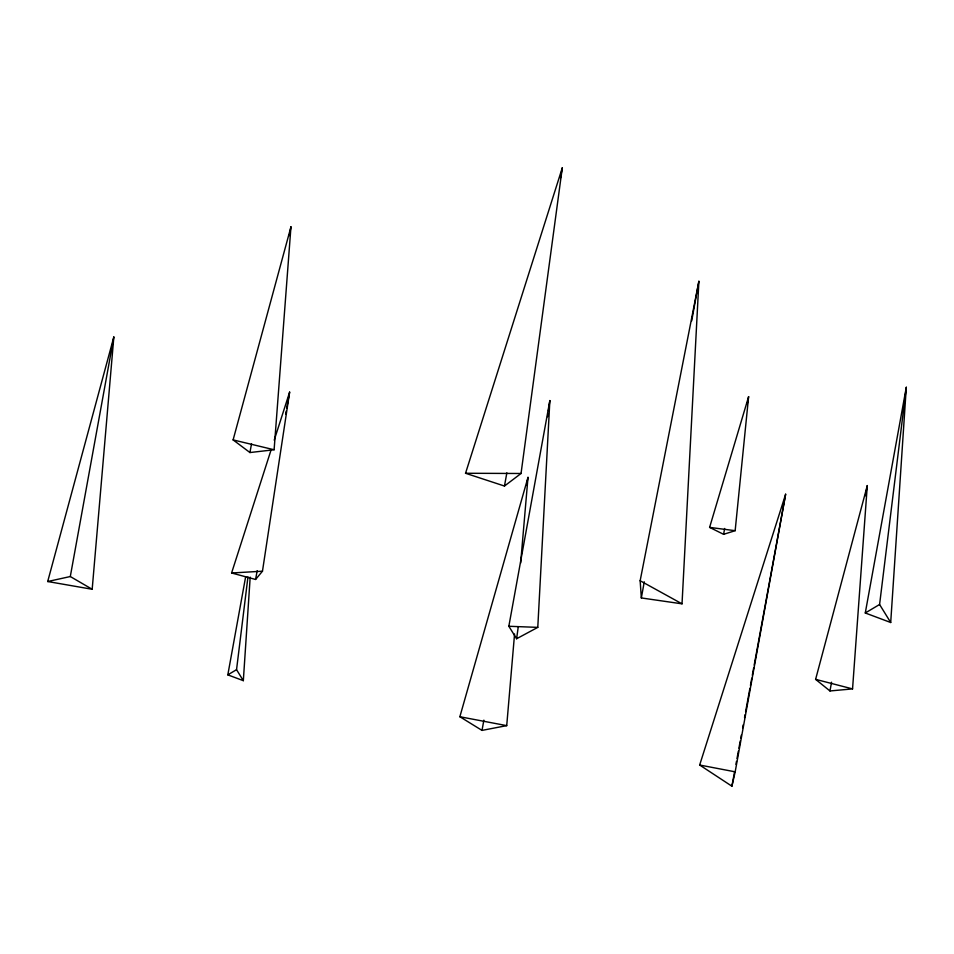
<?xml version="1.0" encoding="UTF-8"?>
<svg xmlns="http://www.w3.org/2000/svg" width="954" height="954" viewBox="0 0 954 954"><rect width="100%" height="100%" fill="white"/><g stroke="black" fill="none" stroke-linecap="round" stroke-linejoin="round"><path stroke-width="1.43" d="M682.027 603.834L698.888 281.287L640.146 580.736L641.338 597.943L682.027 603.834L640.146 580.736M537.782 627.374L549.862 400.573L508.84 626.277L516.603 638.739L537.782 627.374L508.84 626.277M245.655 576.729L227.815 674.86L243.33 680.667L250.186 577.122M890.702 622.509L906.3 387.276L865.278 612.981L890.702 622.509L879.588 604.49L906.3 387.276M852.554 688.907L867.293 485.574L815.61 679.355L829.968 690.958L852.554 688.907L815.61 679.355M274.108 449.763L290.958 226.837L233.11 439.901L249.936 452.542L274.108 449.763L233.11 439.901M92.18 589.274L113.836 336.977L47.7 581.523L92.18 589.274L70.298 576.538L47.7 581.523M520.645 563.075L528.003 477.358L459.864 716.74L482.008 730.394L506.717 725.636L514.564 634.005M735.152 530.698L748.616 396.649L709.609 527.383L723.597 534.323L735.152 530.698L709.609 527.383M243.33 680.667L236.544 669.672L247.957 576.931M521.039 473.494L562.3 167.797L465.54 473.267L504.463 486.039L521.039 473.494L465.54 473.267M516.603 638.739L518.237 626.981M547.596 416.755L548.013 413.809M548.419 410.864L549.862 400.573M271.043 450.049L231.595 572.984L255.589 579.46L262.469 571.207L289.634 392.118L274.215 440.164M70.298 576.538L113.836 336.977M249.936 452.542L251.534 443.741M289.36 235.626L290.958 226.837M255.589 579.46L257.186 570.671M285.64 414.072L286.176 411.15M286.701 408.217L289.634 392.118M504.463 486.039L506.86 472.838M560.439 178.064L562.3 167.797M482.008 730.394L483.869 720.151M526.668 484.668L528.003 477.358M641.338 597.943L644.272 581.821M691.698 320.866L698.888 281.287M723.597 534.323L724.658 528.468M747.28 403.971L748.616 396.649M735.176 771.834L785.631 494.22L699.664 765.025L731.909 786.203L735.176 771.834L699.664 765.025M829.968 690.958L831.554 682.217M865.445 495.77L867.293 485.574M731.909 786.203L734.604 771.607M735.939 764.297L736.476 761.387M737.013 758.466L738.36 751.168M738.897 748.246L740.244 740.948M740.781 738.026L741.318 735.105M742.653 727.807L743.19 724.885M744.537 717.587L745.074 714.665M745.611 711.744L749.904 688.383M750.452 685.461L751.788 678.163M752.324 675.241L753.672 667.943M754.209 665.033L785.631 494.22M227.815 674.86L236.544 669.672M865.278 612.981L879.588 604.49M231.595 572.984L262.469 571.207M459.864 716.74L506.717 725.636"/></g></svg>
